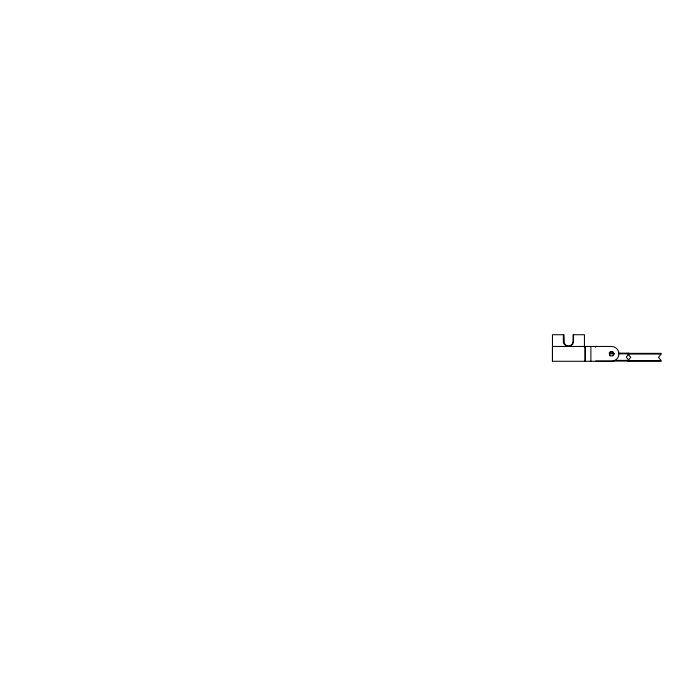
<?xml version="1.0" encoding="UTF-8"?>
<svg xmlns="http://www.w3.org/2000/svg" width="696" height="696" viewBox="0 0 696 696"><rect width="100%" height="100%" fill="white"/><g stroke="black" fill="none" stroke-linecap="round" stroke-linejoin="round"><path stroke-width="1.04" d="M552.467 361.276L552.467 346.451L611.514 346.451A7.412 7.412 0 0 1 618.927 353.864A7.412 7.412 0 0 1 611.514 361.276L552.467 361.276L552.467 334.724L563.995 334.724L564.334 343.232A4.524 4.524 0 0 0 573.034 341.501L573.034 334.724L584.449 334.724L584.449 347.469M584.953 361.276L584.953 346.451M585.371 361.276L585.371 346.451M590.878 361.276L590.878 346.451M595.645 347.295L596.054 346.451M609.113 353.15L612.358 353.15M618.631 353.15L628.975 353.15M627.975 353.368L661.2 353.368M610.192 353.829L614.524 353.829M618.718 353.829L628.975 353.829L626.261 357.109L628.975 360.389M614.524 360.389L628.827 360.389M595.741 361.067L628.975 361.067M627.975 361.276L661.2 361.276M573.53 334.724L573.521 341.431A5.081 5.081 0 0 1 564.038 343.972L563.743 343.38A5.081 5.081 0 0 1 563.36 341.431L563.36 334.724M613.802 353.255A2.375 2.375 0 0 1 613.802 354.481M613.567 355.047A2.375 2.375 0 0 1 612.697 355.917M610.322 355.917A2.375 2.375 0 0 1 609.461 355.047M609.461 352.681A2.375 2.375 0 0 1 610.322 351.811M610.897 351.576A2.375 2.375 0 0 1 612.123 351.576M612.697 351.811A2.375 2.375 0 0 1 613.567 352.681M630.689 357.326L627.975 360.598L661.2 360.598L658.486 357.326L661.2 354.046L627.975 354.046L630.689 357.326M610.035 355.343A2.088 2.088 0 0 0 613.533 354.403A2.088 2.088 0 0 0 610.975 351.845A2.088 2.088 0 0 0 610.035 355.343"/></g></svg>
